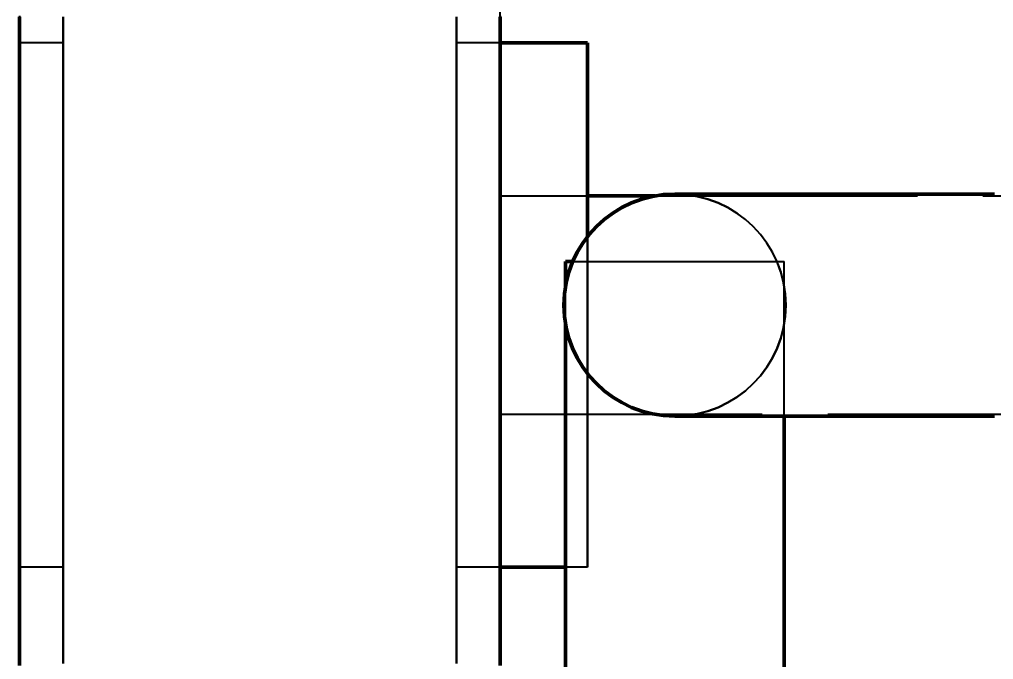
# Model space of a CAD drawing. Header units: millimetres. Extents: x 0 to 420, y 0 to 297.
# Drawn here: x 64 to 75.15, y 107.94 to 115.27 of the extents above; entities that cross this region are included whole.
import ezdxf

# ---------------------------------------------------------------- set-up
doc = ezdxf.new("R2010")
doc.units = ezdxf.units.MM
doc.linetypes.add('ISO02-TRAZOS', pattern=[3.75, 3, -0.75])
for name, color, linetype, lineweight in [('01-VISIBLE', 7, 'CONTINUOUS', 50), ('02-OCULTA', 4, 'ISO02-TRAZOS', 25), ('04-COTA', 3, 'CONTINUOUS', 25)]:
    doc.layers.add(name, color=color, linetype=linetype, lineweight=lineweight)
doc.styles.add('ISO3098', font='isocpeur.ttf')
doc.dimstyles.new('FLAMA-ISO', dxfattribs={"dimtxt": 3.5, "dimasz": 3, "dimexe": 2, "dimexo": 1, "dimgap": 1, "dimtad": 1, "dimdec": 1, "dimtxsty": 'ISO3098', "dimcen": 2.5, "dimclrd": 3, "dimclre": 3, "dimclrt": 3, "dimazin": 3, "dimtfac": 1, "dimtmove": 0, "dimatfit": 3, "dimlwd": 25, "dimlwe": 25})

msp = doc.modelspace()

# ---------------------------------------------------------------- linework, layer by layer
at = {"layer": '01-VISIBLE'}
for p, q in [((70.5, 115), (69.5, 115)), ((70.5, 113.25), (71.276, 113.25)), ((70.25, 112.5), (70.333, 112.5)), ((70.25, 112.224), (70.25, 112.5)), ((70.25, 86.775), (70.25, 111.775)), ((72.75, 88.045), (72.75, 110.73)), ((70.25, 109), (69.5, 109))]:
    msp.add_line(p, q, dxfattribs=at)
for points in [[(64, 107.875), (64, 107.95), (64, 108.025), (64, 108.1), (64, 108.175), (64, 108.25), (64, 108.325), (64, 108.4), (64, 108.475), (64, 108.55), (64, 108.625), (64, 108.7), (64, 108.775), (64, 108.85), (64, 108.925), (64, 109), (64, 109.075), (64, 109.15), (64, 109.225), (64, 109.3), (64, 109.375), (64, 109.45), (64, 109.525), (64, 109.6), (64, 109.675), (64, 109.75), (64, 109.825), (64, 109.9), (64, 109.975), (64, 110.05), (64, 110.125), (64, 110.2), (64, 110.275), (64, 110.35), (64, 110.425), (64, 110.5), (64, 110.575), (64, 110.65), (64, 110.725), (64, 110.8), (64, 110.875), (64, 110.95), (64, 111.025), (64, 111.1), (64, 111.175), (64, 111.25), (64, 111.325), (64, 111.4), (64, 111.475), (64, 111.55), (64, 111.625), (64, 111.7), (64, 111.775), (64, 111.85), (64, 111.925), (64, 112), (64, 112.075), (64, 112.15), (64, 112.225), (64, 112.3), (64, 112.375), (64, 112.45), (64, 112.525), (64, 112.6), (64, 112.675), (64, 112.75), (64, 112.825), (64, 112.9), (64, 112.975), (64, 113.05), (64, 113.125), (64, 113.2), (64, 113.275), (64, 113.35), (64, 113.425), (64, 113.5), (64, 113.575), (64, 113.65), (64, 113.725), (64, 113.8), (64, 113.875), (64, 113.95), (64, 114.025), (64, 114.1), (64, 114.175), (64, 114.25), (64, 114.325), (64, 114.4), (64, 114.475), (64, 114.55), (64, 114.625), (64, 114.7), (64, 114.775), (64, 114.85), (64, 114.925), (64, 115), (64, 115.075), (64, 115.15), (64, 115.225), (64, 115.3)], [(69.5, 107.875), (69.5, 107.95), (69.5, 108.025), (69.5, 108.1), (69.5, 108.175), (69.5, 108.25), (69.5, 108.325), (69.5, 108.4), (69.5, 108.475), (69.5, 108.55), (69.5, 108.625), (69.5, 108.7), (69.5, 108.775), (69.5, 108.85), (69.5, 108.925), (69.5, 109), (69.5, 109.075), (69.5, 109.15), (69.5, 109.225), (69.5, 109.3), (69.5, 109.375), (69.5, 109.45), (69.5, 109.525), (69.5, 109.6), (69.5, 109.675), (69.5, 109.75), (69.5, 109.825), (69.5, 109.9), (69.5, 109.975), (69.5, 110.05), (69.5, 110.125), (69.5, 110.2), (69.5, 110.275), (69.5, 110.35), (69.5, 110.425), (69.5, 110.5), (69.5, 110.575), (69.5, 110.65), (69.5, 110.725), (69.5, 110.8), (69.5, 110.875), (69.5, 110.95), (69.5, 111.025), (69.5, 111.1), (69.5, 111.175), (69.5, 111.25), (69.5, 111.325), (69.5, 111.4), (69.5, 111.475), (69.5, 111.55), (69.5, 111.625), (69.5, 111.7), (69.5, 111.775), (69.5, 111.85), (69.5, 111.925), (69.5, 112), (69.5, 112.075), (69.5, 112.15), (69.5, 112.225), (69.5, 112.3), (69.5, 112.375), (69.5, 112.45), (69.5, 112.525), (69.5, 112.6), (69.5, 112.675), (69.5, 112.75), (69.5, 112.825), (69.5, 112.9), (69.5, 112.975), (69.5, 113.05), (69.5, 113.125), (69.5, 113.2), (69.5, 113.275), (69.5, 113.35), (69.5, 113.425), (69.5, 113.5), (69.5, 113.575), (69.5, 113.65), (69.5, 113.725), (69.5, 113.8), (69.5, 113.875), (69.5, 113.95), (69.5, 114.025), (69.5, 114.1), (69.5, 114.175), (69.5, 114.25), (69.5, 114.325), (69.5, 114.4), (69.5, 114.475), (69.5, 114.55), (69.5, 114.625), (69.5, 114.7), (69.5, 114.775), (69.5, 114.85), (69.5, 114.925), (69.5, 115), (69.5, 115.075), (69.5, 115.15), (69.5, 115.225), (69.5, 115.3)], [(70.5, 112.783), (70.5, 112.833), (70.5, 112.884), (70.5, 112.934), (70.5, 112.984), (70.5, 113.035), (70.5, 113.085), (70.5, 113.136), (70.5, 113.186), (70.5, 113.236), (70.5, 113.287), (70.5, 113.337), (70.5, 113.388), (70.5, 113.438), (70.5, 113.488), (70.5, 113.539), (70.5, 113.589), (70.5, 113.639), (70.5, 113.69), (70.5, 113.74), (70.5, 113.791), (70.5, 113.841), (70.5, 113.891), (70.5, 113.942), (70.5, 113.992), (70.5, 114.043), (70.5, 114.093), (70.5, 114.143), (70.5, 114.194), (70.5, 114.244), (70.5, 114.295), (70.5, 114.345), (70.5, 114.395), (70.5, 114.446), (70.5, 114.496), (70.5, 114.546), (70.5, 114.597), (70.5, 114.647), (70.5, 114.698), (70.5, 114.748), (70.5, 114.798), (70.5, 114.849), (70.5, 114.899), (70.5, 114.95), (70.5, 115)], [(75.16, 113.27), (75.084, 113.27), (75.007, 113.27), (74.931, 113.27), (74.855, 113.27), (74.779, 113.27), (74.703, 113.27), (74.626, 113.27), (74.55, 113.27), (74.474, 113.27), (74.397, 113.27), (74.321, 113.27), (74.245, 113.27), (74.169, 113.27), (74.093, 113.27), (74.016, 113.27), (73.94, 113.27), (73.864, 113.27), (73.787, 113.27), (73.711, 113.27), (73.635, 113.27), (73.559, 113.27), (73.483, 113.27), (73.406, 113.27), (73.33, 113.27), (73.254, 113.27), (73.177, 113.27), (73.101, 113.27), (73.025, 113.27), (72.949, 113.27), (72.873, 113.27), (72.796, 113.27), (72.72, 113.27), (72.644, 113.27), (72.567, 113.27), (72.491, 113.27), (72.415, 113.27), (72.339, 113.27), (72.262, 113.27), (72.186, 113.27), (72.11, 113.27), (72.034, 113.27), (71.957, 113.27), (71.881, 113.27), (71.805, 113.27), (71.729, 113.27), (71.653, 113.27), (71.576, 113.27), (71.5, 113.27)], [(71.5, 110.73), (71.576, 110.73), (71.652, 110.73), (71.729, 110.73), (71.805, 110.73), (71.881, 110.73), (71.957, 110.73), (72.034, 110.73), (72.11, 110.73), (72.186, 110.73), (72.262, 110.73), (72.339, 110.73), (72.415, 110.73), (72.491, 110.73), (72.567, 110.73), (72.644, 110.73), (72.72, 110.73), (72.796, 110.73), (72.872, 110.73), (72.949, 110.73), (73.025, 110.73), (73.101, 110.73), (73.177, 110.73), (73.254, 110.73), (73.33, 110.73), (73.406, 110.73), (73.482, 110.73), (73.559, 110.73), (73.635, 110.73), (73.711, 110.73), (73.787, 110.73), (73.864, 110.73), (73.94, 110.73), (74.016, 110.73), (74.093, 110.73), (74.169, 110.73), (74.245, 110.73), (74.321, 110.73), (74.397, 110.73), (74.474, 110.73), (74.55, 110.73), (74.626, 110.73), (74.703, 110.73), (74.779, 110.73), (74.855, 110.73), (74.931, 110.73), (75.007, 110.73), (75.084, 110.73), (75.16, 110.73)]]:
    msp.add_lwpolyline(points, dxfattribs=at)
msp.add_arc((71.5, 112), 1.27, 90, -90, dxfattribs=at)
at = {"layer": '02-OCULTA'}
for p, q in [((64.5, 115), (64, 115)), ((69.5, 115), (69, 115)), ((69.5, 113.25), (70.5, 113.25)), ((71.276, 113.25), (102.224, 113.25)), ((70.25, 112.5), (72.75, 112.5)), ((70.25, 85.025), (70.25, 112.5)), ((70.25, 112.5), (72.75, 112.5)), ((70.25, 85.025), (70.25, 112.5)), ((70.25, 112.5), (72.75, 112.5)), ((70.25, 85.025), (70.25, 112.5)), ((70.333, 112.5), (72.75, 112.5)), ((72.75, 88.045), (72.75, 112.5)), ((72.75, 88.045), (72.75, 112.5)), ((72.75, 88.045), (72.75, 112.5)), ((72.75, 110.73), (72.75, 112.5)), ((70.25, 111.775), (70.25, 112.224)), ((69.5, 110.75), (106, 110.75)), ((64.5, 109), (64, 109)), ((69.5, 109), (69, 109)), ((70.5, 109), (70.25, 109))]:
    msp.add_line(p, q, dxfattribs=at)
for points in [[(64, 115.311), (64, 115.261), (64, 115.211), (64, 115.161), (64, 115.11), (64, 115.06), (64, 115.01), (64, 114.96), (64, 114.91), (64, 114.86), (64, 114.809), (64, 114.759), (64, 114.709), (64, 114.659), (64, 114.609), (64, 114.559), (64, 114.508), (64, 114.458), (64, 114.408), (64, 114.358), (64, 114.308), (64, 114.258), (64, 114.207), (64, 114.157), (64, 114.107), (64, 114.057), (64, 114.007), (64, 113.957), (64, 113.906), (64, 113.856), (64, 113.806), (64, 113.756), (64, 113.706), (64, 113.656), (64, 113.605), (64, 113.555), (64, 113.505), (64, 113.455), (64, 113.405), (64, 113.355), (64, 113.304), (64, 113.254), (64, 113.204), (64, 113.154), (64, 113.104), (64, 113.054), (64, 113.003), (64, 112.953), (64, 112.903), (64, 112.853), (64, 112.803), (64, 112.753), (64, 112.702), (64, 112.652), (64, 112.602), (64, 112.552), (64, 112.502), (64, 112.452), (64, 112.401), (64, 112.351), (64, 112.301), (64, 112.251), (64, 112.201), (64, 112.151), (64, 112.1), (64, 112.05), (64, 112)], [(64, 107.9), (64, 107.95), (64, 108), (64, 108.05), (64, 108.1), (64, 108.15), (64, 108.2), (64, 108.25), (64, 108.3), (64, 108.35), (64, 108.4), (64, 108.45), (64, 108.5), (64, 108.55), (64, 108.6), (64, 108.65), (64, 108.7), (64, 108.75), (64, 108.8), (64, 108.85), (64, 108.9), (64, 108.95), (64, 109), (64, 109.05), (64, 109.1), (64, 109.15), (64, 109.2), (64, 109.25), (64, 109.3), (64, 109.35), (64, 109.4), (64, 109.45), (64, 109.5), (64, 109.55), (64, 109.6), (64, 109.65), (64, 109.7), (64, 109.75), (64, 109.8), (64, 109.85), (64, 109.9), (64, 109.95), (64, 110), (64, 110.05), (64, 110.1), (64, 110.15), (64, 110.2), (64, 110.25), (64, 110.3), (64, 110.35), (64, 110.4), (64, 110.45), (64, 110.5), (64, 110.55), (64, 110.6), (64, 110.65), (64, 110.7), (64, 110.75), (64, 110.8), (64, 110.85), (64, 110.9), (64, 110.95), (64, 111), (64, 111.05), (64, 111.1), (64, 111.15), (64, 111.2), (64, 111.25), (64, 111.3), (64, 111.35), (64, 111.4), (64, 111.45), (64, 111.5), (64, 111.55), (64, 111.6), (64, 111.65), (64, 111.7), (64, 111.75), (64, 111.8), (64, 111.85), (64, 111.9), (64, 111.95), (64, 112), (64, 112.05), (64, 112.1), (64, 112.15), (64, 112.2), (64, 112.25), (64, 112.3), (64, 112.35), (64, 112.4), (64, 112.45), (64, 112.5), (64, 112.55), (64, 112.6), (64, 112.65), (64, 112.7), (64, 112.75), (64, 112.8), (64, 112.85), (64, 112.9), (64, 112.95), (64, 113), (64, 113.05), (64, 113.1), (64, 113.15), (64, 113.2), (64, 113.25), (64, 113.3), (64, 113.35), (64, 113.4), (64, 113.45), (64, 113.5), (64, 113.55), (64, 113.6), (64, 113.65), (64, 113.7), (64, 113.75), (64, 113.8), (64, 113.85), (64, 113.9), (64, 113.95), (64, 114), (64, 114.05), (64, 114.1), (64, 114.15), (64, 114.2), (64, 114.25), (64, 114.3), (64, 114.35), (64, 114.4), (64, 114.45), (64, 114.5), (64, 114.55), (64, 114.6), (64, 114.65), (64, 114.7), (64, 114.75), (64, 114.8), (64, 114.85), (64, 114.9), (64, 114.95), (64, 115), (64, 115.05), (64, 115.1), (64, 115.15), (64, 115.2), (64, 115.25), (64, 115.3)], [(64, 115.3), (64, 115.25), (64, 115.2), (64, 115.15), (64, 115.1), (64, 115.05), (64, 115), (64, 114.95), (64, 114.9), (64, 114.85), (64, 114.8), (64, 114.75), (64, 114.7), (64, 114.65), (64, 114.6), (64, 114.55), (64, 114.5), (64, 114.45), (64, 114.4), (64, 114.35), (64, 114.3), (64, 114.25), (64, 114.2), (64, 114.15), (64, 114.1), (64, 114.05), (64, 114), (64, 113.95), (64, 113.9), (64, 113.85), (64, 113.8), (64, 113.75), (64, 113.7), (64, 113.65), (64, 113.6), (64, 113.55), (64, 113.5), (64, 113.45), (64, 113.4), (64, 113.35), (64, 113.3), (64, 113.25), (64, 113.2), (64, 113.15), (64, 113.1), (64, 113.05), (64, 113), (64, 112.95), (64, 112.9), (64, 112.85), (64, 112.8), (64, 112.75), (64, 112.7), (64, 112.65), (64, 112.6), (64, 112.55), (64, 112.5), (64, 112.45), (64, 112.4), (64, 112.35), (64, 112.3), (64, 112.25), (64, 112.2), (64, 112.15), (64, 112.1), (64, 112.05), (64, 112)], [(64.5, 107.9), (64.5, 107.95), (64.5, 108), (64.5, 108.05), (64.5, 108.1), (64.5, 108.15), (64.5, 108.2), (64.5, 108.25), (64.5, 108.3), (64.5, 108.35), (64.5, 108.4), (64.5, 108.45), (64.5, 108.5), (64.5, 108.55), (64.5, 108.6), (64.5, 108.65), (64.5, 108.7), (64.5, 108.75), (64.5, 108.8), (64.5, 108.85), (64.5, 108.9), (64.5, 108.95), (64.5, 109), (64.5, 109.05), (64.5, 109.1), (64.5, 109.15), (64.5, 109.2), (64.5, 109.25), (64.5, 109.3), (64.5, 109.35), (64.5, 109.4), (64.5, 109.45), (64.5, 109.5), (64.5, 109.55), (64.5, 109.6), (64.5, 109.65), (64.5, 109.7), (64.5, 109.75), (64.5, 109.8), (64.5, 109.85), (64.5, 109.9), (64.5, 109.95), (64.5, 110), (64.5, 110.05), (64.5, 110.1), (64.5, 110.15), (64.5, 110.2), (64.5, 110.25), (64.5, 110.3), (64.5, 110.35), (64.5, 110.4), (64.5, 110.45), (64.5, 110.5), (64.5, 110.55), (64.5, 110.6), (64.5, 110.65), (64.5, 110.7), (64.5, 110.75), (64.5, 110.8), (64.5, 110.85), (64.5, 110.9), (64.5, 110.95), (64.5, 111), (64.5, 111.05), (64.5, 111.1), (64.5, 111.15), (64.5, 111.2), (64.5, 111.25), (64.5, 111.3), (64.5, 111.35), (64.5, 111.4), (64.5, 111.45), (64.5, 111.5), (64.5, 111.55), (64.5, 111.6), (64.5, 111.65), (64.5, 111.7), (64.5, 111.75), (64.5, 111.8), (64.5, 111.85), (64.5, 111.9), (64.5, 111.95), (64.5, 112), (64.5, 112.05), (64.5, 112.1), (64.5, 112.15), (64.5, 112.2), (64.5, 112.25), (64.5, 112.3), (64.5, 112.35), (64.5, 112.4), (64.5, 112.45), (64.5, 112.5), (64.5, 112.55), (64.5, 112.6), (64.5, 112.65), (64.5, 112.7), (64.5, 112.75), (64.5, 112.8), (64.5, 112.85), (64.5, 112.9), (64.5, 112.95), (64.5, 113), (64.5, 113.05), (64.5, 113.1), (64.5, 113.15), (64.5, 113.2), (64.5, 113.25), (64.5, 113.3), (64.5, 113.35), (64.5, 113.4), (64.5, 113.45), (64.5, 113.5), (64.5, 113.55), (64.5, 113.6), (64.5, 113.65), (64.5, 113.7), (64.5, 113.75), (64.5, 113.8), (64.5, 113.85), (64.5, 113.9), (64.5, 113.95), (64.5, 114), (64.5, 114.05), (64.5, 114.1), (64.5, 114.15), (64.5, 114.2), (64.5, 114.25), (64.5, 114.3), (64.5, 114.35), (64.5, 114.4), (64.5, 114.45), (64.5, 114.5), (64.5, 114.55), (64.5, 114.6), (64.5, 114.65), (64.5, 114.7), (64.5, 114.75), (64.5, 114.8), (64.5, 114.85), (64.5, 114.9), (64.5, 114.95), (64.5, 115), (64.5, 115.05), (64.5, 115.1), (64.5, 115.15), (64.5, 115.2), (64.5, 115.25), (64.5, 115.3)], [(64.5, 115.3), (64.5, 115.25), (64.5, 115.2), (64.5, 115.15), (64.5, 115.1), (64.5, 115.05), (64.5, 115), (64.5, 114.95), (64.5, 114.9), (64.5, 114.85), (64.5, 114.8), (64.5, 114.75), (64.5, 114.7), (64.5, 114.65), (64.5, 114.6), (64.5, 114.55), (64.5, 114.5), (64.5, 114.45), (64.5, 114.4), (64.5, 114.35), (64.5, 114.3), (64.5, 114.25), (64.5, 114.2), (64.5, 114.15), (64.5, 114.1), (64.5, 114.05), (64.5, 114), (64.5, 113.95), (64.5, 113.9), (64.5, 113.85), (64.5, 113.8), (64.5, 113.75), (64.5, 113.7), (64.5, 113.65), (64.5, 113.6), (64.5, 113.55), (64.5, 113.5), (64.5, 113.45), (64.5, 113.4), (64.5, 113.35), (64.5, 113.3), (64.5, 113.25), (64.5, 113.2), (64.5, 113.15), (64.5, 113.1), (64.5, 113.05), (64.5, 113), (64.5, 112.95), (64.5, 112.9), (64.5, 112.85), (64.5, 112.8), (64.5, 112.75), (64.5, 112.7), (64.5, 112.65), (64.5, 112.6), (64.5, 112.55), (64.5, 112.5), (64.5, 112.45), (64.5, 112.4), (64.5, 112.35), (64.5, 112.3), (64.5, 112.25), (64.5, 112.2), (64.5, 112.15), (64.5, 112.1), (64.5, 112.05), (64.5, 112)], [(69, 107.9), (69, 107.95), (69, 108), (69, 108.05), (69, 108.1), (69, 108.15), (69, 108.2), (69, 108.25), (69, 108.3), (69, 108.35), (69, 108.4), (69, 108.45), (69, 108.5), (69, 108.55), (69, 108.6), (69, 108.65), (69, 108.7), (69, 108.75), (69, 108.8), (69, 108.85), (69, 108.9), (69, 108.95), (69, 109), (69, 109.05), (69, 109.1), (69, 109.15), (69, 109.2), (69, 109.25), (69, 109.3), (69, 109.35), (69, 109.4), (69, 109.45), (69, 109.5), (69, 109.55), (69, 109.6), (69, 109.65), (69, 109.7), (69, 109.75), (69, 109.8), (69, 109.85), (69, 109.9), (69, 109.95), (69, 110), (69, 110.05), (69, 110.1), (69, 110.15), (69, 110.2), (69, 110.25), (69, 110.3), (69, 110.35), (69, 110.4), (69, 110.45), (69, 110.5), (69, 110.55), (69, 110.6), (69, 110.65), (69, 110.7), (69, 110.75), (69, 110.8), (69, 110.85), (69, 110.9), (69, 110.95), (69, 111), (69, 111.05), (69, 111.1), (69, 111.15), (69, 111.2), (69, 111.25), (69, 111.3), (69, 111.35), (69, 111.4), (69, 111.45), (69, 111.5), (69, 111.55), (69, 111.6), (69, 111.65), (69, 111.7), (69, 111.75), (69, 111.8), (69, 111.85), (69, 111.9), (69, 111.95), (69, 112), (69, 112.05), (69, 112.1), (69, 112.15), (69, 112.2), (69, 112.25), (69, 112.3), (69, 112.35), (69, 112.4), (69, 112.45), (69, 112.5), (69, 112.55), (69, 112.6), (69, 112.65), (69, 112.7), (69, 112.75), (69, 112.8), (69, 112.85), (69, 112.9), (69, 112.95), (69, 113), (69, 113.05), (69, 113.1), (69, 113.15), (69, 113.2), (69, 113.25), (69, 113.3), (69, 113.35), (69, 113.4), (69, 113.45), (69, 113.5), (69, 113.55), (69, 113.6), (69, 113.65), (69, 113.7), (69, 113.75), (69, 113.8), (69, 113.85), (69, 113.9), (69, 113.95), (69, 114), (69, 114.05), (69, 114.1), (69, 114.15), (69, 114.2), (69, 114.25), (69, 114.3), (69, 114.35), (69, 114.4), (69, 114.45), (69, 114.5), (69, 114.55), (69, 114.6), (69, 114.65), (69, 114.7), (69, 114.75), (69, 114.8), (69, 114.85), (69, 114.9), (69, 114.95), (69, 115), (69, 115.05), (69, 115.1), (69, 115.15), (69, 115.2), (69, 115.25), (69, 115.3)], [(69, 115.3), (69, 115.25), (69, 115.2), (69, 115.15), (69, 115.1), (69, 115.05), (69, 115), (69, 114.95), (69, 114.9), (69, 114.85), (69, 114.8), (69, 114.75), (69, 114.7), (69, 114.65), (69, 114.6), (69, 114.55), (69, 114.5), (69, 114.45), (69, 114.4), (69, 114.35), (69, 114.3), (69, 114.25), (69, 114.2), (69, 114.15), (69, 114.1), (69, 114.05), (69, 114), (69, 113.95), (69, 113.9), (69, 113.85), (69, 113.8), (69, 113.75), (69, 113.7), (69, 113.65), (69, 113.6), (69, 113.55), (69, 113.5), (69, 113.45), (69, 113.4), (69, 113.35), (69, 113.3), (69, 113.25), (69, 113.2), (69, 113.15), (69, 113.1), (69, 113.05), (69, 113), (69, 112.95), (69, 112.9), (69, 112.85), (69, 112.8), (69, 112.75), (69, 112.7), (69, 112.65), (69, 112.6), (69, 112.55), (69, 112.5), (69, 112.45), (69, 112.4), (69, 112.35), (69, 112.3), (69, 112.25), (69, 112.2), (69, 112.15), (69, 112.1), (69, 112.05), (69, 112)], [(69.5, 115.311), (69.5, 115.261), (69.5, 115.211), (69.5, 115.161), (69.5, 115.11), (69.5, 115.06), (69.5, 115.01), (69.5, 114.96), (69.5, 114.91), (69.5, 114.86), (69.5, 114.809), (69.5, 114.759), (69.5, 114.709), (69.5, 114.659), (69.5, 114.609), (69.5, 114.559), (69.5, 114.508), (69.5, 114.458), (69.5, 114.408), (69.5, 114.358), (69.5, 114.308), (69.5, 114.258), (69.5, 114.207), (69.5, 114.157), (69.5, 114.107), (69.5, 114.057), (69.5, 114.007), (69.5, 113.957), (69.5, 113.906), (69.5, 113.856), (69.5, 113.806), (69.5, 113.756), (69.5, 113.706), (69.5, 113.656), (69.5, 113.605), (69.5, 113.555), (69.5, 113.505), (69.5, 113.455), (69.5, 113.405), (69.5, 113.355), (69.5, 113.304), (69.5, 113.254), (69.5, 113.204), (69.5, 113.154), (69.5, 113.104), (69.5, 113.054), (69.5, 113.003), (69.5, 112.953), (69.5, 112.903), (69.5, 112.853), (69.5, 112.803), (69.5, 112.753), (69.5, 112.702), (69.5, 112.652), (69.5, 112.602), (69.5, 112.552), (69.5, 112.502), (69.5, 112.452), (69.5, 112.401), (69.5, 112.351), (69.5, 112.301), (69.5, 112.251), (69.5, 112.201), (69.5, 112.151), (69.5, 112.1), (69.5, 112.05), (69.5, 112)], [(69.5, 107.9), (69.5, 107.95), (69.5, 108), (69.5, 108.05), (69.5, 108.1), (69.5, 108.15), (69.5, 108.2), (69.5, 108.25), (69.5, 108.3), (69.5, 108.35), (69.5, 108.4), (69.5, 108.45), (69.5, 108.5), (69.5, 108.55), (69.5, 108.6), (69.5, 108.65), (69.5, 108.7), (69.5, 108.75), (69.5, 108.8), (69.5, 108.85), (69.5, 108.9), (69.5, 108.95), (69.5, 109), (69.5, 109.05), (69.5, 109.1), (69.5, 109.15), (69.5, 109.2), (69.5, 109.25), (69.5, 109.3), (69.5, 109.35), (69.5, 109.4), (69.5, 109.45), (69.5, 109.5), (69.5, 109.55), (69.5, 109.6), (69.5, 109.65), (69.5, 109.7), (69.5, 109.75), (69.5, 109.8), (69.5, 109.85), (69.5, 109.9), (69.5, 109.95), (69.5, 110), (69.5, 110.05), (69.5, 110.1), (69.5, 110.15), (69.5, 110.2), (69.5, 110.25), (69.5, 110.3), (69.5, 110.35), (69.5, 110.4), (69.5, 110.45), (69.5, 110.5), (69.5, 110.55), (69.5, 110.6), (69.5, 110.65), (69.5, 110.7), (69.5, 110.75), (69.5, 110.8), (69.5, 110.85), (69.5, 110.9), (69.5, 110.95), (69.5, 111), (69.5, 111.05), (69.5, 111.1), (69.5, 111.15), (69.5, 111.2), (69.5, 111.25), (69.5, 111.3), (69.5, 111.35), (69.5, 111.4), (69.5, 111.45), (69.5, 111.5), (69.5, 111.55), (69.5, 111.6), (69.5, 111.65), (69.5, 111.7), (69.5, 111.75), (69.5, 111.8), (69.5, 111.85), (69.5, 111.9), (69.5, 111.95), (69.5, 112), (69.5, 112.05), (69.5, 112.1), (69.5, 112.15), (69.5, 112.2), (69.5, 112.25), (69.5, 112.3), (69.5, 112.35), (69.5, 112.4), (69.5, 112.45), (69.5, 112.5), (69.5, 112.55), (69.5, 112.6), (69.5, 112.65), (69.5, 112.7), (69.5, 112.75), (69.5, 112.8), (69.5, 112.85), (69.5, 112.9), (69.5, 112.95), (69.5, 113), (69.5, 113.05), (69.5, 113.1), (69.5, 113.15), (69.5, 113.2), (69.5, 113.25), (69.5, 113.3), (69.5, 113.35), (69.5, 113.4), (69.5, 113.45), (69.5, 113.5), (69.5, 113.55), (69.5, 113.6), (69.5, 113.65), (69.5, 113.7), (69.5, 113.75), (69.5, 113.8), (69.5, 113.85), (69.5, 113.9), (69.5, 113.95), (69.5, 114), (69.5, 114.05), (69.5, 114.1), (69.5, 114.15), (69.5, 114.2), (69.5, 114.25), (69.5, 114.3), (69.5, 114.35), (69.5, 114.4), (69.5, 114.45), (69.5, 114.5), (69.5, 114.55), (69.5, 114.6), (69.5, 114.65), (69.5, 114.7), (69.5, 114.75), (69.5, 114.8), (69.5, 114.85), (69.5, 114.9), (69.5, 114.95), (69.5, 115), (69.5, 115.05), (69.5, 115.1), (69.5, 115.15), (69.5, 115.2), (69.5, 115.25), (69.5, 115.3)], [(69.5, 115.3), (69.5, 115.25), (69.5, 115.2), (69.5, 115.15), (69.5, 115.1), (69.5, 115.05), (69.5, 115), (69.5, 114.95), (69.5, 114.9), (69.5, 114.85), (69.5, 114.8), (69.5, 114.75), (69.5, 114.7), (69.5, 114.65), (69.5, 114.6), (69.5, 114.55), (69.5, 114.5), (69.5, 114.45), (69.5, 114.4), (69.5, 114.35), (69.5, 114.3), (69.5, 114.25), (69.5, 114.2), (69.5, 114.15), (69.5, 114.1), (69.5, 114.05), (69.5, 114), (69.5, 113.95), (69.5, 113.9), (69.5, 113.85), (69.5, 113.8), (69.5, 113.75), (69.5, 113.7), (69.5, 113.65), (69.5, 113.6), (69.5, 113.55), (69.5, 113.5), (69.5, 113.45), (69.5, 113.4), (69.5, 113.35), (69.5, 113.3), (69.5, 113.25), (69.5, 113.2), (69.5, 113.15), (69.5, 113.1), (69.5, 113.05), (69.5, 113), (69.5, 112.95), (69.5, 112.9), (69.5, 112.85), (69.5, 112.8), (69.5, 112.75), (69.5, 112.7), (69.5, 112.65), (69.5, 112.6), (69.5, 112.55), (69.5, 112.5), (69.5, 112.45), (69.5, 112.4), (69.5, 112.35), (69.5, 112.3), (69.5, 112.25), (69.5, 112.2), (69.5, 112.15), (69.5, 112.1), (69.5, 112.05), (69.5, 112)], [(64, 109), (64, 109.05), (64, 109.1), (64, 109.15), (64, 109.2), (64, 109.25), (64, 109.3), (64, 109.35), (64, 109.4), (64, 109.45), (64, 109.5), (64, 109.55), (64, 109.6), (64, 109.65), (64, 109.7), (64, 109.75), (64, 109.8), (64, 109.85), (64, 109.9), (64, 109.95), (64, 110), (64, 110.05), (64, 110.1), (64, 110.15), (64, 110.2), (64, 110.25), (64, 110.3), (64, 110.35), (64, 110.4), (64, 110.45), (64, 110.5), (64, 110.55), (64, 110.6), (64, 110.65), (64, 110.7), (64, 110.75), (64, 110.8), (64, 110.85), (64, 110.9), (64, 110.95), (64, 111), (64, 111.05), (64, 111.1), (64, 111.15), (64, 111.2), (64, 111.25), (64, 111.3), (64, 111.35), (64, 111.4), (64, 111.45), (64, 111.5), (64, 111.55), (64, 111.6), (64, 111.65), (64, 111.7), (64, 111.75), (64, 111.8), (64, 111.85), (64, 111.9), (64, 111.95), (64, 112), (64, 112.05), (64, 112.1), (64, 112.15), (64, 112.2), (64, 112.25), (64, 112.3), (64, 112.35), (64, 112.4), (64, 112.45), (64, 112.5), (64, 112.55), (64, 112.6), (64, 112.65), (64, 112.7), (64, 112.75), (64, 112.8), (64, 112.85), (64, 112.9), (64, 112.95), (64, 113), (64, 113.05), (64, 113.1), (64, 113.15), (64, 113.2), (64, 113.25), (64, 113.3), (64, 113.35), (64, 113.4), (64, 113.45), (64, 113.5), (64, 113.55), (64, 113.6), (64, 113.65), (64, 113.7), (64, 113.75), (64, 113.8), (64, 113.85), (64, 113.9), (64, 113.95), (64, 114), (64, 114.05), (64, 114.1), (64, 114.15), (64, 114.2), (64, 114.25), (64, 114.3), (64, 114.35), (64, 114.4), (64, 114.45), (64, 114.5), (64, 114.55), (64, 114.6), (64, 114.65), (64, 114.7), (64, 114.75), (64, 114.8), (64, 114.85), (64, 114.9), (64, 114.95), (64, 115)], [(64, 115), (64, 114.95), (64, 114.9), (64, 114.85), (64, 114.8), (64, 114.75), (64, 114.7), (64, 114.65), (64, 114.6), (64, 114.55), (64, 114.5), (64, 114.45), (64, 114.4), (64, 114.35), (64, 114.3), (64, 114.25), (64, 114.2), (64, 114.15), (64, 114.1), (64, 114.05), (64, 114), (64, 113.95), (64, 113.9), (64, 113.85), (64, 113.8), (64, 113.75), (64, 113.7), (64, 113.65), (64, 113.6), (64, 113.55), (64, 113.5), (64, 113.45), (64, 113.4), (64, 113.35), (64, 113.3), (64, 113.25), (64, 113.2), (64, 113.15), (64, 113.1), (64, 113.05), (64, 113), (64, 112.95), (64, 112.9), (64, 112.85), (64, 112.8), (64, 112.75), (64, 112.7), (64, 112.65), (64, 112.6), (64, 112.55), (64, 112.5), (64, 112.45), (64, 112.4), (64, 112.35), (64, 112.3), (64, 112.25), (64, 112.2), (64, 112.15), (64, 112.1), (64, 112.05), (64, 112)], [(64.5, 109), (64.5, 109.05), (64.5, 109.1), (64.5, 109.15), (64.5, 109.2), (64.5, 109.25), (64.5, 109.3), (64.5, 109.35), (64.5, 109.4), (64.5, 109.45), (64.5, 109.5), (64.5, 109.55), (64.5, 109.6), (64.5, 109.65), (64.5, 109.7), (64.5, 109.75), (64.5, 109.8), (64.5, 109.85), (64.5, 109.9), (64.5, 109.95), (64.5, 110), (64.5, 110.05), (64.5, 110.1), (64.5, 110.15), (64.5, 110.2), (64.5, 110.25), (64.5, 110.3), (64.5, 110.35), (64.5, 110.4), (64.5, 110.45), (64.5, 110.5), (64.5, 110.55), (64.5, 110.6), (64.5, 110.65), (64.5, 110.7), (64.5, 110.75), (64.5, 110.8), (64.5, 110.85), (64.5, 110.9), (64.5, 110.95), (64.5, 111), (64.5, 111.05), (64.5, 111.1), (64.5, 111.15), (64.5, 111.2), (64.5, 111.25), (64.5, 111.3), (64.5, 111.35), (64.5, 111.4), (64.5, 111.45), (64.5, 111.5), (64.5, 111.55), (64.5, 111.6), (64.5, 111.65), (64.5, 111.7), (64.5, 111.75), (64.5, 111.8), (64.5, 111.85), (64.5, 111.9), (64.5, 111.95), (64.5, 112), (64.5, 112.05), (64.5, 112.1), (64.5, 112.15), (64.5, 112.2), (64.5, 112.25), (64.5, 112.3), (64.5, 112.35), (64.5, 112.4), (64.5, 112.45), (64.5, 112.5), (64.5, 112.55), (64.5, 112.6), (64.5, 112.65), (64.5, 112.7), (64.5, 112.75), (64.5, 112.8), (64.5, 112.85), (64.5, 112.9), (64.5, 112.95), (64.5, 113), (64.5, 113.05), (64.5, 113.1), (64.5, 113.15), (64.5, 113.2), (64.5, 113.25), (64.5, 113.3), (64.5, 113.35), (64.5, 113.4), (64.5, 113.45), (64.5, 113.5), (64.5, 113.55), (64.5, 113.6), (64.5, 113.65), (64.5, 113.7), (64.5, 113.75), (64.5, 113.8), (64.5, 113.85), (64.5, 113.9), (64.5, 113.95), (64.5, 114), (64.5, 114.05), (64.5, 114.1), (64.5, 114.15), (64.5, 114.2), (64.5, 114.25), (64.5, 114.3), (64.5, 114.35), (64.5, 114.4), (64.5, 114.45), (64.5, 114.5), (64.5, 114.55), (64.5, 114.6), (64.5, 114.65), (64.5, 114.7), (64.5, 114.75), (64.5, 114.8), (64.5, 114.85), (64.5, 114.9), (64.5, 114.95), (64.5, 115)], [(64.5, 115), (64.5, 114.95), (64.5, 114.9), (64.5, 114.85), (64.5, 114.8), (64.5, 114.75), (64.5, 114.7), (64.5, 114.65), (64.5, 114.6), (64.5, 114.55), (64.5, 114.5), (64.5, 114.45), (64.5, 114.4), (64.5, 114.35), (64.5, 114.3), (64.5, 114.25), (64.5, 114.2), (64.5, 114.15), (64.5, 114.1), (64.5, 114.05), (64.5, 114), (64.5, 113.95), (64.5, 113.9), (64.5, 113.85), (64.5, 113.8), (64.5, 113.75), (64.5, 113.7), (64.5, 113.65), (64.5, 113.6), (64.5, 113.55), (64.5, 113.5), (64.5, 113.45), (64.5, 113.4), (64.5, 113.35), (64.5, 113.3), (64.5, 113.25), (64.5, 113.2), (64.5, 113.15), (64.5, 113.1), (64.5, 113.05), (64.5, 113), (64.5, 112.95), (64.5, 112.9), (64.5, 112.85), (64.5, 112.8), (64.5, 112.75), (64.5, 112.7), (64.5, 112.65), (64.5, 112.6), (64.5, 112.55), (64.5, 112.5), (64.5, 112.45), (64.5, 112.4), (64.5, 112.35), (64.5, 112.3), (64.5, 112.25), (64.5, 112.2), (64.5, 112.15), (64.5, 112.1), (64.5, 112.05), (64.5, 112)], [(69, 109), (69, 109.05), (69, 109.1), (69, 109.15), (69, 109.2), (69, 109.25), (69, 109.3), (69, 109.35), (69, 109.4), (69, 109.45), (69, 109.5), (69, 109.55), (69, 109.6), (69, 109.65), (69, 109.7), (69, 109.75), (69, 109.8), (69, 109.85), (69, 109.9), (69, 109.95), (69, 110), (69, 110.05), (69, 110.1), (69, 110.15), (69, 110.2), (69, 110.25), (69, 110.3), (69, 110.35), (69, 110.4), (69, 110.45), (69, 110.5), (69, 110.55), (69, 110.6), (69, 110.65), (69, 110.7), (69, 110.75), (69, 110.8), (69, 110.85), (69, 110.9), (69, 110.95), (69, 111), (69, 111.05), (69, 111.1), (69, 111.15), (69, 111.2), (69, 111.25), (69, 111.3), (69, 111.35), (69, 111.4), (69, 111.45), (69, 111.5), (69, 111.55), (69, 111.6), (69, 111.65), (69, 111.7), (69, 111.75), (69, 111.8), (69, 111.85), (69, 111.9), (69, 111.95), (69, 112), (69, 112.05), (69, 112.1), (69, 112.15), (69, 112.2), (69, 112.25), (69, 112.3), (69, 112.35), (69, 112.4), (69, 112.45), (69, 112.5), (69, 112.55), (69, 112.6), (69, 112.65), (69, 112.7), (69, 112.75), (69, 112.8), (69, 112.85), (69, 112.9), (69, 112.95), (69, 113), (69, 113.05), (69, 113.1), (69, 113.15), (69, 113.2), (69, 113.25), (69, 113.3), (69, 113.35), (69, 113.4), (69, 113.45), (69, 113.5), (69, 113.55), (69, 113.6), (69, 113.65), (69, 113.7), (69, 113.75), (69, 113.8), (69, 113.85), (69, 113.9), (69, 113.95), (69, 114), (69, 114.05), (69, 114.1), (69, 114.15), (69, 114.2), (69, 114.25), (69, 114.3), (69, 114.35), (69, 114.4), (69, 114.45), (69, 114.5), (69, 114.55), (69, 114.6), (69, 114.65), (69, 114.7), (69, 114.75), (69, 114.8), (69, 114.85), (69, 114.9), (69, 114.95), (69, 115)], [(69, 115), (69, 114.95), (69, 114.9), (69, 114.85), (69, 114.8), (69, 114.75), (69, 114.7), (69, 114.65), (69, 114.6), (69, 114.55), (69, 114.5), (69, 114.45), (69, 114.4), (69, 114.35), (69, 114.3), (69, 114.25), (69, 114.2), (69, 114.15), (69, 114.1), (69, 114.05), (69, 114), (69, 113.95), (69, 113.9), (69, 113.85), (69, 113.8), (69, 113.75), (69, 113.7), (69, 113.65), (69, 113.6), (69, 113.55), (69, 113.5), (69, 113.45), (69, 113.4), (69, 113.35), (69, 113.3), (69, 113.25), (69, 113.2), (69, 113.15), (69, 113.1), (69, 113.05), (69, 113), (69, 112.95), (69, 112.9), (69, 112.85), (69, 112.8), (69, 112.75), (69, 112.7), (69, 112.65), (69, 112.6), (69, 112.55), (69, 112.5), (69, 112.45), (69, 112.4), (69, 112.35), (69, 112.3), (69, 112.25), (69, 112.2), (69, 112.15), (69, 112.1), (69, 112.05), (69, 112)], [(70.5, 115), (70.5, 114.95), (70.5, 114.9), (70.5, 114.85), (70.5, 114.8), (70.5, 114.75), (70.5, 114.7), (70.5, 114.65), (70.5, 114.6), (70.5, 114.55), (70.5, 114.5), (70.5, 114.45), (70.5, 114.4), (70.5, 114.35), (70.5, 114.3), (70.5, 114.25), (70.5, 114.2), (70.5, 114.15), (70.5, 114.1), (70.5, 114.05), (70.5, 114), (70.5, 113.95), (70.5, 113.9), (70.5, 113.85), (70.5, 113.8), (70.5, 113.75), (70.5, 113.7), (70.5, 113.65), (70.5, 113.6), (70.5, 113.55), (70.5, 113.5), (70.5, 113.45), (70.5, 113.4), (70.5, 113.35), (70.5, 113.3), (70.5, 113.25), (70.5, 113.2), (70.5, 113.15), (70.5, 113.1), (70.5, 113.05), (70.5, 113), (70.5, 112.95), (70.5, 112.9), (70.5, 112.85), (70.5, 112.8), (70.5, 112.75), (70.5, 112.7), (70.5, 112.65), (70.5, 112.6), (70.5, 112.55), (70.5, 112.5), (70.5, 112.45), (70.5, 112.4), (70.5, 112.35), (70.5, 112.3), (70.5, 112.25), (70.5, 112.2), (70.5, 112.15), (70.5, 112.1), (70.5, 112.05), (70.5, 112)], [(69.5, 110.75), (69.5, 110.8), (69.5, 110.85), (69.5, 110.9), (69.5, 110.95), (69.5, 111), (69.5, 111.05), (69.5, 111.1), (69.5, 111.15), (69.5, 111.2), (69.5, 111.25), (69.5, 111.3), (69.5, 111.35), (69.5, 111.4), (69.5, 111.45), (69.5, 111.5), (69.5, 111.55), (69.5, 111.6), (69.5, 111.65), (69.5, 111.7), (69.5, 111.75), (69.5, 111.8), (69.5, 111.85), (69.5, 111.9), (69.5, 111.95), (69.5, 112), (69.5, 112.05), (69.5, 112.1), (69.5, 112.15), (69.5, 112.2), (69.5, 112.25), (69.5, 112.3), (69.5, 112.35), (69.5, 112.4), (69.5, 112.45), (69.5, 112.5), (69.5, 112.55), (69.5, 112.6), (69.5, 112.65), (69.5, 112.7), (69.5, 112.75), (69.5, 112.8), (69.5, 112.85), (69.5, 112.9), (69.5, 112.95), (69.5, 113), (69.5, 113.05), (69.5, 113.1), (69.5, 113.15), (69.5, 113.2), (69.5, 113.25)], [(69.5, 113.25), (69.5, 113.2), (69.5, 113.15), (69.5, 113.1), (69.5, 113.05), (69.5, 113), (69.5, 112.95), (69.5, 112.9), (69.5, 112.85), (69.5, 112.8), (69.5, 112.75), (69.5, 112.7), (69.5, 112.65), (69.5, 112.6), (69.5, 112.55), (69.5, 112.5), (69.5, 112.45), (69.5, 112.4), (69.5, 112.35), (69.5, 112.3), (69.5, 112.25), (69.5, 112.2), (69.5, 112.15), (69.5, 112.1), (69.5, 112.05), (69.5, 112)], [(70.5, 109), (70.5, 109.05), (70.5, 109.101), (70.5, 109.151), (70.5, 109.202), (70.5, 109.252), (70.5, 109.303), (70.5, 109.353), (70.5, 109.404), (70.5, 109.454), (70.5, 109.504), (70.5, 109.555), (70.5, 109.605), (70.5, 109.656), (70.5, 109.706), (70.5, 109.757), (70.5, 109.807), (70.5, 109.857), (70.5, 109.908), (70.5, 109.958), (70.5, 110.009), (70.5, 110.059), (70.5, 110.11), (70.5, 110.16), (70.5, 110.211), (70.5, 110.261), (70.5, 110.311), (70.5, 110.362), (70.5, 110.412), (70.5, 110.463), (70.5, 110.513), (70.5, 110.564), (70.5, 110.614), (70.5, 110.664), (70.5, 110.715), (70.5, 110.765), (70.5, 110.816), (70.5, 110.866), (70.5, 110.917), (70.5, 110.967), (70.5, 111.018), (70.5, 111.068), (70.5, 111.118), (70.5, 111.169), (70.5, 111.219), (70.5, 111.27), (70.5, 111.32), (70.5, 111.371), (70.5, 111.421), (70.5, 111.471), (70.5, 111.522), (70.5, 111.572), (70.5, 111.623), (70.5, 111.673), (70.5, 111.724), (70.5, 111.774), (70.5, 111.825), (70.5, 111.875), (70.5, 111.925), (70.5, 111.976), (70.5, 112.026), (70.5, 112.077), (70.5, 112.127), (70.5, 112.178), (70.5, 112.228), (70.5, 112.278), (70.5, 112.329), (70.5, 112.379), (70.5, 112.43), (70.5, 112.48), (70.5, 112.531), (70.5, 112.581), (70.5, 112.632), (70.5, 112.682), (70.5, 112.732), (70.5, 112.783)], [(64, 112), (64, 111.95), (64, 111.9), (64, 111.85), (64, 111.8), (64, 111.75), (64, 111.7), (64, 111.65), (64, 111.6), (64, 111.55), (64, 111.5), (64, 111.45), (64, 111.4), (64, 111.35), (64, 111.3), (64, 111.25), (64, 111.2), (64, 111.15), (64, 111.1), (64, 111.05), (64, 111), (64, 110.95), (64, 110.9), (64, 110.85), (64, 110.8), (64, 110.75), (64, 110.7), (64, 110.65), (64, 110.6), (64, 110.55), (64, 110.5), (64, 110.45), (64, 110.4), (64, 110.35), (64, 110.3), (64, 110.25), (64, 110.2), (64, 110.15), (64, 110.1), (64, 110.05), (64, 110), (64, 109.95), (64, 109.9), (64, 109.85), (64, 109.8), (64, 109.75), (64, 109.7), (64, 109.65), (64, 109.6), (64, 109.55), (64, 109.5), (64, 109.45), (64, 109.4), (64, 109.35), (64, 109.3), (64, 109.25), (64, 109.2), (64, 109.15), (64, 109.1), (64, 109.05), (64, 109), (64, 108.95), (64, 108.9), (64, 108.85), (64, 108.8), (64, 108.75), (64, 108.7), (64, 108.65), (64, 108.6), (64, 108.55), (64, 108.5), (64, 108.45), (64, 108.4), (64, 108.35), (64, 108.3), (64, 108.25), (64, 108.2), (64, 108.15), (64, 108.1), (64, 108.05), (64, 108), (64, 107.95), (64, 107.9)], [(64, 112), (64, 111.95), (64, 111.9), (64, 111.85), (64, 111.8), (64, 111.75), (64, 111.7), (64, 111.65), (64, 111.6), (64, 111.55), (64, 111.5), (64, 111.45), (64, 111.4), (64, 111.35), (64, 111.3), (64, 111.25), (64, 111.2), (64, 111.15), (64, 111.1), (64, 111.05), (64, 111), (64, 110.95), (64, 110.9), (64, 110.85), (64, 110.8), (64, 110.75), (64, 110.7), (64, 110.65), (64, 110.6), (64, 110.55), (64, 110.5), (64, 110.45), (64, 110.4), (64, 110.35), (64, 110.3), (64, 110.25), (64, 110.2), (64, 110.15), (64, 110.1), (64, 110.05), (64, 110), (64, 109.95), (64, 109.9), (64, 109.85), (64, 109.8), (64, 109.75), (64, 109.7), (64, 109.65), (64, 109.6), (64, 109.55), (64, 109.5), (64, 109.45), (64, 109.4), (64, 109.35), (64, 109.3), (64, 109.25), (64, 109.2), (64, 109.15), (64, 109.1), (64, 109.05), (64, 109), (64, 108.95), (64, 108.9), (64, 108.85), (64, 108.8), (64, 108.75), (64, 108.7), (64, 108.65), (64, 108.6), (64, 108.55), (64, 108.5), (64, 108.45), (64, 108.4), (64, 108.35), (64, 108.3), (64, 108.25), (64, 108.2), (64, 108.15), (64, 108.1), (64, 108.05), (64, 108), (64, 107.95), (64, 107.9)], [(64, 112), (64, 111.95), (64, 111.9), (64, 111.85), (64, 111.8), (64, 111.75), (64, 111.7), (64, 111.65), (64, 111.6), (64, 111.55), (64, 111.5), (64, 111.45), (64, 111.4), (64, 111.35), (64, 111.3), (64, 111.25), (64, 111.2), (64, 111.15), (64, 111.1), (64, 111.05), (64, 111), (64, 110.95), (64, 110.9), (64, 110.85), (64, 110.8), (64, 110.75), (64, 110.7), (64, 110.65), (64, 110.6), (64, 110.55), (64, 110.5), (64, 110.45), (64, 110.4), (64, 110.35), (64, 110.3), (64, 110.25), (64, 110.2), (64, 110.15), (64, 110.1), (64, 110.05), (64, 110), (64, 109.95), (64, 109.9), (64, 109.85), (64, 109.8), (64, 109.75), (64, 109.7), (64, 109.65), (64, 109.6), (64, 109.55), (64, 109.5), (64, 109.45), (64, 109.4), (64, 109.35), (64, 109.3), (64, 109.25), (64, 109.2), (64, 109.15), (64, 109.1), (64, 109.05), (64, 109)], [(64.5, 112), (64.5, 111.95), (64.5, 111.9), (64.5, 111.85), (64.5, 111.8), (64.5, 111.75), (64.5, 111.7), (64.5, 111.65), (64.5, 111.6), (64.5, 111.55), (64.5, 111.5), (64.5, 111.45), (64.5, 111.4), (64.5, 111.35), (64.5, 111.3), (64.5, 111.25), (64.5, 111.2), (64.5, 111.15), (64.5, 111.1), (64.5, 111.05), (64.5, 111), (64.5, 110.95), (64.5, 110.9), (64.5, 110.85), (64.5, 110.8), (64.5, 110.75), (64.5, 110.7), (64.5, 110.65), (64.5, 110.6), (64.5, 110.55), (64.5, 110.5), (64.5, 110.45), (64.5, 110.4), (64.5, 110.35), (64.5, 110.3), (64.5, 110.25), (64.5, 110.2), (64.5, 110.15), (64.5, 110.1), (64.5, 110.05), (64.5, 110), (64.5, 109.95), (64.5, 109.9), (64.5, 109.85), (64.5, 109.8), (64.5, 109.75), (64.5, 109.7), (64.5, 109.65), (64.5, 109.6), (64.5, 109.55), (64.5, 109.5), (64.5, 109.45), (64.5, 109.4), (64.5, 109.35), (64.5, 109.3), (64.5, 109.25), (64.5, 109.2), (64.5, 109.15), (64.5, 109.1), (64.5, 109.05), (64.5, 109), (64.5, 108.95), (64.5, 108.9), (64.5, 108.85), (64.5, 108.8), (64.5, 108.75), (64.5, 108.7), (64.5, 108.65), (64.5, 108.6), (64.5, 108.55), (64.5, 108.5), (64.5, 108.45), (64.5, 108.4), (64.5, 108.35), (64.5, 108.3), (64.5, 108.25), (64.5, 108.2), (64.5, 108.15), (64.5, 108.1), (64.5, 108.05), (64.5, 108), (64.5, 107.95), (64.5, 107.9)], [(64.5, 112), (64.5, 111.95), (64.5, 111.9), (64.5, 111.85), (64.5, 111.8), (64.5, 111.75), (64.5, 111.7), (64.5, 111.65), (64.5, 111.6), (64.5, 111.55), (64.5, 111.5), (64.5, 111.45), (64.5, 111.4), (64.5, 111.35), (64.5, 111.3), (64.5, 111.25), (64.5, 111.2), (64.5, 111.15), (64.5, 111.1), (64.5, 111.05), (64.5, 111), (64.5, 110.95), (64.5, 110.9), (64.5, 110.85), (64.5, 110.8), (64.5, 110.75), (64.5, 110.7), (64.5, 110.65), (64.5, 110.6), (64.5, 110.55), (64.5, 110.5), (64.5, 110.45), (64.5, 110.4), (64.5, 110.35), (64.5, 110.3), (64.5, 110.25), (64.5, 110.2), (64.5, 110.15), (64.5, 110.1), (64.5, 110.05), (64.5, 110), (64.5, 109.95), (64.5, 109.9), (64.5, 109.85), (64.5, 109.8), (64.5, 109.75), (64.5, 109.7), (64.5, 109.65), (64.5, 109.6), (64.5, 109.55), (64.5, 109.5), (64.5, 109.45), (64.5, 109.4), (64.5, 109.35), (64.5, 109.3), (64.5, 109.25), (64.5, 109.2), (64.5, 109.15), (64.5, 109.1), (64.5, 109.05), (64.5, 109)], [(69, 112), (69, 111.95), (69, 111.9), (69, 111.85), (69, 111.8), (69, 111.75), (69, 111.7), (69, 111.65), (69, 111.6), (69, 111.55), (69, 111.5), (69, 111.45), (69, 111.4), (69, 111.35), (69, 111.3), (69, 111.25), (69, 111.2), (69, 111.15), (69, 111.1), (69, 111.05), (69, 111), (69, 110.95), (69, 110.9), (69, 110.85), (69, 110.8), (69, 110.75), (69, 110.7), (69, 110.65), (69, 110.6), (69, 110.55), (69, 110.5), (69, 110.45), (69, 110.4), (69, 110.35), (69, 110.3), (69, 110.25), (69, 110.2), (69, 110.15), (69, 110.1), (69, 110.05), (69, 110), (69, 109.95), (69, 109.9), (69, 109.85), (69, 109.8), (69, 109.75), (69, 109.7), (69, 109.65), (69, 109.6), (69, 109.55), (69, 109.5), (69, 109.45), (69, 109.4), (69, 109.35), (69, 109.3), (69, 109.25), (69, 109.2), (69, 109.15), (69, 109.1), (69, 109.05), (69, 109), (69, 108.95), (69, 108.9), (69, 108.85), (69, 108.8), (69, 108.75), (69, 108.7), (69, 108.65), (69, 108.6), (69, 108.55), (69, 108.5), (69, 108.45), (69, 108.4), (69, 108.35), (69, 108.3), (69, 108.25), (69, 108.2), (69, 108.15), (69, 108.1), (69, 108.05), (69, 108), (69, 107.95), (69, 107.9)], [(69, 112), (69, 111.95), (69, 111.9), (69, 111.85), (69, 111.8), (69, 111.75), (69, 111.7), (69, 111.65), (69, 111.6), (69, 111.55), (69, 111.5), (69, 111.45), (69, 111.4), (69, 111.35), (69, 111.3), (69, 111.25), (69, 111.2), (69, 111.15), (69, 111.1), (69, 111.05), (69, 111), (69, 110.95), (69, 110.9), (69, 110.85), (69, 110.8), (69, 110.75), (69, 110.7), (69, 110.65), (69, 110.6), (69, 110.55), (69, 110.5), (69, 110.45), (69, 110.4), (69, 110.35), (69, 110.3), (69, 110.25), (69, 110.2), (69, 110.15), (69, 110.1), (69, 110.05), (69, 110), (69, 109.95), (69, 109.9), (69, 109.85), (69, 109.8), (69, 109.75), (69, 109.7), (69, 109.65), (69, 109.6), (69, 109.55), (69, 109.5), (69, 109.45), (69, 109.4), (69, 109.35), (69, 109.3), (69, 109.25), (69, 109.2), (69, 109.15), (69, 109.1), (69, 109.05), (69, 109)], [(69.5, 112), (69.5, 111.95), (69.5, 111.9), (69.5, 111.85), (69.5, 111.8), (69.5, 111.75), (69.5, 111.7), (69.5, 111.65), (69.5, 111.6), (69.5, 111.55), (69.5, 111.5), (69.5, 111.45), (69.5, 111.4), (69.5, 111.35), (69.5, 111.3), (69.5, 111.25), (69.5, 111.2), (69.5, 111.15), (69.5, 111.1), (69.5, 111.05), (69.5, 111), (69.5, 110.95), (69.5, 110.9), (69.5, 110.85), (69.5, 110.8), (69.5, 110.75), (69.5, 110.7), (69.5, 110.65), (69.5, 110.6), (69.5, 110.55), (69.5, 110.5), (69.5, 110.45), (69.5, 110.4), (69.5, 110.35), (69.5, 110.3), (69.5, 110.25), (69.5, 110.2), (69.5, 110.15), (69.5, 110.1), (69.5, 110.05), (69.5, 110), (69.5, 109.95), (69.5, 109.9), (69.5, 109.85), (69.5, 109.8), (69.5, 109.75), (69.5, 109.7), (69.5, 109.65), (69.5, 109.6), (69.5, 109.55), (69.5, 109.5), (69.5, 109.45), (69.5, 109.4), (69.5, 109.35), (69.5, 109.3), (69.5, 109.25), (69.5, 109.2), (69.5, 109.15), (69.5, 109.1), (69.5, 109.05), (69.5, 109), (69.5, 108.95), (69.5, 108.9), (69.5, 108.85), (69.5, 108.8), (69.5, 108.75), (69.5, 108.7), (69.5, 108.65), (69.5, 108.6), (69.5, 108.55), (69.5, 108.5), (69.5, 108.45), (69.5, 108.4), (69.5, 108.35), (69.5, 108.3), (69.5, 108.25), (69.5, 108.2), (69.5, 108.15), (69.5, 108.1), (69.5, 108.05), (69.5, 108), (69.5, 107.95), (69.5, 107.9)], [(69.5, 112), (69.5, 111.95), (69.5, 111.9), (69.5, 111.85), (69.5, 111.8), (69.5, 111.75), (69.5, 111.7), (69.5, 111.65), (69.5, 111.6), (69.5, 111.55), (69.5, 111.5), (69.5, 111.45), (69.5, 111.4), (69.5, 111.35), (69.5, 111.3), (69.5, 111.25), (69.5, 111.2), (69.5, 111.15), (69.5, 111.1), (69.5, 111.05), (69.5, 111), (69.5, 110.95), (69.5, 110.9), (69.5, 110.85), (69.5, 110.8), (69.5, 110.75), (69.5, 110.7), (69.5, 110.65), (69.5, 110.6), (69.5, 110.55), (69.5, 110.5), (69.5, 110.45), (69.5, 110.4), (69.5, 110.35), (69.5, 110.3), (69.5, 110.25), (69.5, 110.2), (69.5, 110.15), (69.5, 110.1), (69.5, 110.05), (69.5, 110), (69.5, 109.95), (69.5, 109.9), (69.5, 109.85), (69.5, 109.8), (69.5, 109.75), (69.5, 109.7), (69.5, 109.65), (69.5, 109.6), (69.5, 109.55), (69.5, 109.5), (69.5, 109.45), (69.5, 109.4), (69.5, 109.35), (69.5, 109.3), (69.5, 109.25), (69.5, 109.2), (69.5, 109.15), (69.5, 109.1), (69.5, 109.05), (69.5, 109), (69.5, 108.95), (69.5, 108.9), (69.5, 108.85), (69.5, 108.8), (69.5, 108.75), (69.5, 108.7), (69.5, 108.65), (69.5, 108.6), (69.5, 108.55), (69.5, 108.5), (69.5, 108.45), (69.5, 108.4), (69.5, 108.35), (69.5, 108.3), (69.5, 108.25), (69.5, 108.2), (69.5, 108.15), (69.5, 108.1), (69.5, 108.05), (69.5, 108), (69.5, 107.95), (69.5, 107.9)], [(69.5, 112), (69.5, 111.95), (69.5, 111.9), (69.5, 111.85), (69.5, 111.8), (69.5, 111.75), (69.5, 111.7), (69.5, 111.65), (69.5, 111.6), (69.5, 111.55), (69.5, 111.5), (69.5, 111.45), (69.5, 111.4), (69.5, 111.35), (69.5, 111.3), (69.5, 111.25), (69.5, 111.2), (69.5, 111.15), (69.5, 111.1), (69.5, 111.05), (69.5, 111), (69.5, 110.95), (69.5, 110.9), (69.5, 110.85), (69.5, 110.8), (69.5, 110.75)], [(70.5, 112), (70.5, 111.95), (70.5, 111.9), (70.5, 111.85), (70.5, 111.8), (70.5, 111.75), (70.5, 111.7), (70.5, 111.65), (70.5, 111.6), (70.5, 111.55), (70.5, 111.5), (70.5, 111.45), (70.5, 111.4), (70.5, 111.35), (70.5, 111.3), (70.5, 111.25), (70.5, 111.2), (70.5, 111.15), (70.5, 111.1), (70.5, 111.05), (70.5, 111), (70.5, 110.95), (70.5, 110.9), (70.5, 110.85), (70.5, 110.8), (70.5, 110.75), (70.5, 110.7), (70.5, 110.65), (70.5, 110.6), (70.5, 110.55), (70.5, 110.5), (70.5, 110.45), (70.5, 110.4), (70.5, 110.35), (70.5, 110.3), (70.5, 110.25), (70.5, 110.2), (70.5, 110.15), (70.5, 110.1), (70.5, 110.05), (70.5, 110), (70.5, 109.95), (70.5, 109.9), (70.5, 109.85), (70.5, 109.8), (70.5, 109.75), (70.5, 109.7), (70.5, 109.65), (70.5, 109.6), (70.5, 109.55), (70.5, 109.5), (70.5, 109.45), (70.5, 109.4), (70.5, 109.35), (70.5, 109.3), (70.5, 109.25), (70.5, 109.2), (70.5, 109.15), (70.5, 109.1), (70.5, 109.05), (70.5, 109)]]:
    msp.add_lwpolyline(points, dxfattribs=at)
msp.add_circle((71.5, 112), 1.27, dxfattribs=at)
for start, end in [(0, 90), (-90, 0)]:
    msp.add_arc((71.5, 112), 1.27, start, end, dxfattribs=at)

# ---------------------------------------------------------------- dimensions: what is measured, and where the dimension line sits
at = {"layer": '04-COTA'}
msp.add_linear_dim(base=(69.5, 137), p1=(69.5, 112), p2=(104, 112), dimstyle='FLAMA-ISO', override={"dimlfac": 10}, dxfattribs=at).render()

doc.saveas('drawing.dxf')
